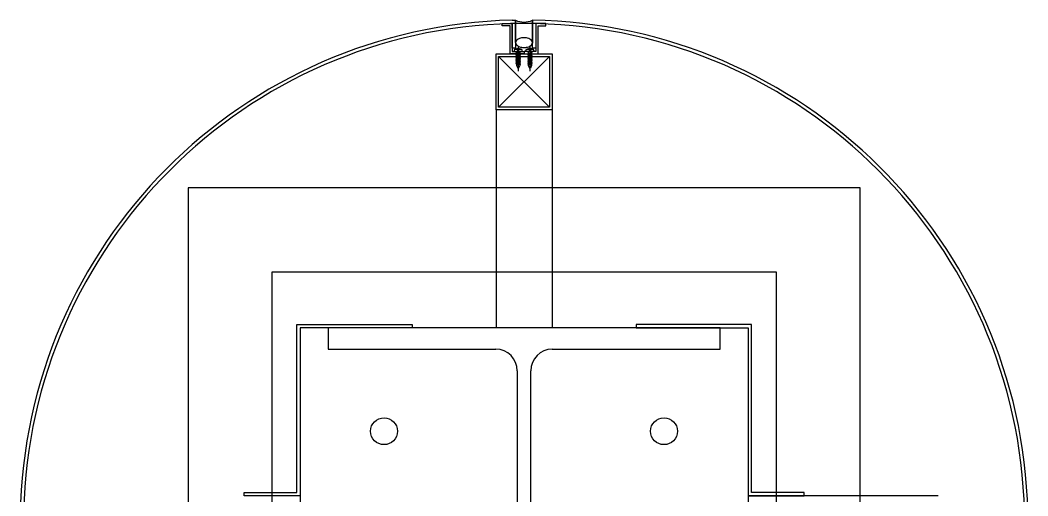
# Model space of a CAD drawing. Header units: millimetres. Extents: x -168200 to 672800, y -7409 to 118800.
# Drawn here: x 105050 to 105950, y 40975 to 41400 of the extents above; entities that cross this region are included whole.
import ezdxf

# ---------------------------------------------------------------- set-up
doc = ezdxf.new("R2010")
doc.units = ezdxf.units.MM
doc.header["$LTSCALE"] = 200
doc.layers.add('1 BA', color=9, linetype='Continuous')

msp = doc.modelspace()

# ---------------------------------------------------------------- linework, layer by layer
at = {"layer": '1 BA'}
for p, q in [((105480.5, 41394.86), (105480.5, 41396.86)), ((105480.5, 41396.86), (105489.5, 41396.86)), ((105487.5, 41394.86), (105480.5, 41394.86)), ((105487.5, 41369.86), (105487.5, 41394.86)), ((105489.5, 41399.88), (105492.5, 41399.86)), ((105489.5, 41374.86), (105489.5, 41396.88)), ((105489.5, 41396.86), (105489.5, 41371.86)), ((105492.5, 41399.86), (105492.5, 41379.4)), ((105492.5, 41399.86), (105492.5, 41374.86)), ((105492.5, 41379.86), (105492.5, 41399.86)), ((105507.5, 41374.86), (105507.5, 41399.94)), ((105507.5, 41399.86), (105507.5, 41379.4)), ((105507.5, 41399.86), (105507.5, 41379.86)), ((105510.5, 41396.86), (105510.5, 41374.86)), ((105519.5, 41396.86), (105510.5, 41396.86)), ((105510.5, 41396.86), (105510.5, 41371.86)), ((105512.5, 41369.86), (105512.5, 41394.86)), ((105512.5, 41394.86), (105519.5, 41394.86)), ((105519.5, 41394.86), (105519.5, 41396.86)), ((105492.5, 41374.86), (105489.5, 41374.86)), ((105492.2, 41374.11), (105492.43, 41373.91)), ((105492.43, 41373.91), (105492.68, 41373.81)), ((105492.68, 41373.81), (105492.95, 41373.79)), ((105492.95, 41373.79), (105493.22, 41373.83)), ((105493.22, 41373.83), (105493.49, 41373.89)), ((105493.49, 41373.89), (105493.73, 41373.96)), ((105493.73, 41373.96), (105493.94, 41374.01)), ((105493.94, 41374.01), (105494.09, 41374.01)), ((105494.09, 41374.01), (105494.19, 41373.95)), ((105494.19, 41373.95), (105494.24, 41373.83)), ((105494.24, 41373.83), (105494.26, 41373.67)), ((105494.26, 41373.67), (105494.26, 41373.48)), ((105494.75, 41376.83), (105494.75, 41354.25)), ((105495.24, 41373.67), (105495.26, 41373.83)), ((105495.24, 41373.48), (105495.24, 41373.67)), ((105495.26, 41373.83), (105495.31, 41373.95)), ((105495.31, 41373.95), (105495.41, 41374.01)), ((105495.41, 41374.01), (105495.56, 41374.01)), ((105495.56, 41374.01), (105495.77, 41373.96)), ((105495.77, 41373.96), (105496.01, 41373.89)), ((105496.01, 41373.89), (105496.28, 41373.83)), ((105496.28, 41373.83), (105496.55, 41373.79)), ((105496.55, 41373.79), (105496.82, 41373.81)), ((105496.82, 41373.81), (105497.07, 41373.91)), ((105497.07, 41373.91), (105497.3, 41374.11)), ((105502.93, 41373.91), (105502.7, 41374.11)), ((105503.18, 41373.81), (105502.93, 41373.91)), ((105503.45, 41373.79), (105503.18, 41373.81)), ((105503.72, 41373.83), (105503.45, 41373.79)), ((105503.99, 41373.89), (105503.72, 41373.83)), ((105504.23, 41373.96), (105503.99, 41373.89)), ((105504.44, 41374.01), (105504.23, 41373.96)), ((105504.59, 41374.01), (105504.44, 41374.01)), ((105504.69, 41373.95), (105504.59, 41374.01)), ((105504.74, 41373.83), (105504.69, 41373.95)), ((105504.76, 41373.67), (105504.74, 41373.83)), ((105504.76, 41373.48), (105504.76, 41373.67)), ((105505.25, 41376.83), (105505.25, 41354.25)), ((105505.76, 41373.83), (105505.74, 41373.67)), ((105505.74, 41373.67), (105505.74, 41373.48)), ((105505.81, 41373.95), (105505.76, 41373.83)), ((105505.91, 41374.01), (105505.81, 41373.95)), ((105506.06, 41374.01), (105505.91, 41374.01)), ((105506.27, 41373.96), (105506.06, 41374.01)), ((105506.51, 41373.89), (105506.27, 41373.96)), ((105506.78, 41373.83), (105506.51, 41373.89)), ((105507.05, 41373.79), (105506.78, 41373.83)), ((105507.32, 41373.81), (105507.05, 41373.79)), ((105507.57, 41373.91), (105507.32, 41373.81)), ((105510.5, 41374.86), (105507.5, 41374.86)), ((105507.8, 41374.11), (105507.57, 41373.91)), ((105475, 41319.86), (105475, 41369.86)), ((105475, 41369.86), (105525, 41369.86)), ((105477.3, 41367.56), (105522.7, 41322.16)), ((105477.3, 41322.16), (105522.7, 41367.56)), ((105477.3, 41322.16), (105477.3, 41367.56)), ((105477.3, 41367.56), (105522.7, 41367.56)), ((105500, 41369.86), (105487.5, 41369.86)), ((105489.5, 41371.86), (105500, 41371.86)), ((105491.25, 41372.85), (105491.25, 41371.86)), ((105491.25, 41371.86), (105498.25, 41371.86)), ((105494.8, 41371.45), (105492.75, 41371.12)), ((105496.74, 41370.54), (105492.75, 41369.88)), ((105496.74, 41369.31), (105492.75, 41368.65)), ((105496.74, 41368.07), (105492.75, 41367.42)), ((105496.74, 41366.84), (105492.75, 41366.19)), ((105496.74, 41365.61), (105492.75, 41364.95)), ((105492.76, 41371.05), (105493.25, 41370.85)), ((105492.76, 41369.82), (105493.25, 41369.62)), ((105492.76, 41368.58), (105493.25, 41368.38)), ((105492.76, 41367.35), (105493.25, 41367.15)), ((105492.76, 41366.12), (105493.25, 41365.92)), ((105492.76, 41364.89), (105493.25, 41364.69)), ((105492.77, 41371.16), (105493.25, 41371.35)), ((105492.77, 41369.92), (105493.25, 41370.12)), ((105492.77, 41368.69), (105493.25, 41368.88)), ((105492.77, 41367.46), (105493.25, 41367.65)), ((105492.77, 41366.22), (105493.25, 41366.42)), ((105492.77, 41364.99), (105493.25, 41365.19)), ((105494.82, 41371.35), (105492.81, 41371.02)), ((105496.73, 41370.43), (105492.81, 41369.79)), ((105496.73, 41369.2), (105492.81, 41368.56)), ((105496.73, 41367.97), (105492.81, 41367.32)), ((105496.73, 41366.73), (105492.81, 41366.09)), ((105496.73, 41365.5), (105492.81, 41364.86)), ((105493.25, 41371.35), (105493.25, 41371.86)), ((105494.8, 41371.45), (105493.25, 41371.35)), ((105494.82, 41371.35), (105493.25, 41370.85)), ((105493.25, 41370.85), (105493.25, 41370.12)), ((105496.25, 41370.74), (105493.25, 41370.12)), ((105496.25, 41370.24), (105493.25, 41369.62)), ((105493.25, 41369.62), (105493.25, 41368.88)), ((105496.25, 41369.51), (105493.25, 41368.88)), ((105496.25, 41369.01), (105493.25, 41368.38)), ((105493.25, 41368.38), (105493.25, 41367.65)), ((105496.25, 41368.27), (105493.25, 41367.65)), ((105496.25, 41367.77), (105493.25, 41367.15)), ((105493.25, 41367.15), (105493.25, 41366.42)), ((105496.25, 41367.04), (105493.25, 41366.42)), ((105496.25, 41366.54), (105493.25, 41365.92)), ((105493.25, 41365.92), (105493.25, 41365.19)), ((105496.25, 41365.81), (105493.25, 41365.19)), ((105496.25, 41365.31), (105493.25, 41364.69)), ((105493.25, 41364.69), (105493.25, 41363.95)), ((105496.25, 41364.57), (105493.25, 41363.95)), ((105494.24, 41373.28), (105494.23, 41373.07)), ((105494.23, 41373.07), (105494.24, 41372.87)), ((105494.26, 41373.48), (105494.24, 41373.28)), ((105494.24, 41372.87), (105494.28, 41372.7)), ((105494.28, 41372.7), (105494.36, 41372.57)), ((105494.36, 41372.57), (105494.47, 41372.47)), ((105494.47, 41372.47), (105494.6, 41372.41)), ((105494.6, 41372.41), (105494.75, 41372.4)), ((105494.75, 41372.4), (105494.9, 41372.41)), ((105494.9, 41372.41), (105495.03, 41372.47)), ((105495.03, 41372.47), (105495.14, 41372.57)), ((105495.14, 41372.57), (105495.22, 41372.7)), ((105495.22, 41372.7), (105495.26, 41372.87)), ((105495.26, 41373.28), (105495.24, 41373.48)), ((105495.27, 41373.07), (105495.26, 41373.28)), ((105495.26, 41372.87), (105495.27, 41373.07)), ((105496.25, 41371.86), (105496.25, 41370.74)), ((105496.74, 41370.54), (105496.25, 41370.74)), ((105496.73, 41370.43), (105496.25, 41370.24)), ((105496.25, 41370.24), (105496.25, 41369.51)), ((105496.74, 41369.31), (105496.25, 41369.51)), ((105496.73, 41369.2), (105496.25, 41369.01)), ((105496.25, 41369.01), (105496.25, 41368.27)), ((105496.74, 41368.07), (105496.25, 41368.27)), ((105496.73, 41367.97), (105496.25, 41367.77)), ((105496.25, 41367.77), (105496.25, 41367.04)), ((105496.74, 41366.84), (105496.25, 41367.04)), ((105496.73, 41366.73), (105496.25, 41366.54)), ((105496.25, 41366.54), (105496.25, 41365.81)), ((105496.74, 41365.61), (105496.25, 41365.81)), ((105496.73, 41365.5), (105496.25, 41365.31)), ((105496.25, 41365.31), (105496.25, 41364.57)), ((105496.74, 41364.37), (105496.25, 41364.57)), ((105498.25, 41371.86), (105498.25, 41372.85)), ((105510.5, 41371.86), (105500, 41371.86)), ((105500, 41371.86), (105500, 41369.86)), ((105500, 41371.86), (105500, 41369.86)), ((105500, 41369.86), (105512.5, 41369.86)), ((105501.75, 41371.86), (105501.75, 41372.85)), ((105508.75, 41371.86), (105501.75, 41371.86)), ((105503.26, 41370.54), (105503.75, 41370.74)), ((105503.26, 41370.54), (105507.25, 41369.88)), ((105503.26, 41369.31), (105503.75, 41369.51)), ((105503.26, 41369.31), (105507.25, 41368.65)), ((105503.26, 41368.07), (105503.75, 41368.27)), ((105503.26, 41368.07), (105507.25, 41367.42)), ((105503.26, 41366.84), (105503.75, 41367.04)), ((105503.26, 41366.84), (105507.25, 41366.19)), ((105503.26, 41365.61), (105503.75, 41365.81)), ((105503.26, 41365.61), (105507.25, 41364.95)), ((105503.26, 41364.37), (105503.75, 41364.57)), ((105503.27, 41370.43), (105503.75, 41370.24)), ((105503.27, 41370.43), (105507.19, 41369.79)), ((105503.27, 41369.2), (105503.75, 41369.01)), ((105503.27, 41369.2), (105507.19, 41368.56)), ((105503.27, 41367.97), (105503.75, 41367.77)), ((105503.27, 41367.97), (105507.19, 41367.32)), ((105503.27, 41366.73), (105507.19, 41366.09)), ((105503.27, 41366.73), (105503.75, 41366.54)), ((105503.27, 41365.5), (105503.75, 41365.31)), ((105503.27, 41365.5), (105507.19, 41364.86)), ((105503.75, 41371.86), (105503.75, 41370.74)), ((105503.75, 41370.74), (105506.75, 41370.12)), ((105503.75, 41370.24), (105506.75, 41369.62)), ((105503.75, 41370.24), (105503.75, 41369.51)), ((105503.75, 41369.51), (105506.75, 41368.88)), ((105503.75, 41369.01), (105506.75, 41368.38)), ((105503.75, 41369.01), (105503.75, 41368.27)), ((105503.75, 41368.27), (105506.75, 41367.65)), ((105503.75, 41367.77), (105506.75, 41367.15)), ((105503.75, 41367.77), (105503.75, 41367.04)), ((105503.75, 41367.04), (105506.75, 41366.42)), ((105503.75, 41366.54), (105506.75, 41365.92)), ((105503.75, 41366.54), (105503.75, 41365.81)), ((105503.75, 41365.81), (105506.75, 41365.19)), ((105503.75, 41365.31), (105506.75, 41364.69)), ((105503.75, 41365.31), (105503.75, 41364.57)), ((105503.75, 41364.57), (105506.75, 41363.95)), ((105504.73, 41373.07), (105504.74, 41373.28)), ((105504.74, 41372.87), (105504.73, 41373.07)), ((105504.74, 41373.28), (105504.76, 41373.48)), ((105504.78, 41372.7), (105504.74, 41372.87)), ((105504.86, 41372.57), (105504.78, 41372.7)), ((105504.97, 41372.47), (105504.86, 41372.57)), ((105505.1, 41372.41), (105504.97, 41372.47)), ((105505.25, 41372.4), (105505.1, 41372.41)), ((105505.18, 41371.35), (105507.19, 41371.02)), ((105505.18, 41371.35), (105506.75, 41370.85)), ((105505.2, 41371.45), (105507.25, 41371.12)), ((105505.2, 41371.45), (105506.75, 41371.35)), ((105505.4, 41372.41), (105505.25, 41372.4)), ((105505.53, 41372.47), (105505.4, 41372.41)), ((105505.64, 41372.57), (105505.53, 41372.47)), ((105505.72, 41372.7), (105505.64, 41372.57)), ((105505.76, 41372.87), (105505.72, 41372.7)), ((105505.74, 41373.48), (105505.76, 41373.28)), ((105505.76, 41373.28), (105505.77, 41373.07)), ((105505.77, 41373.07), (105505.76, 41372.87)), ((105506.75, 41371.35), (105506.75, 41371.86)), ((105507.23, 41371.16), (105506.75, 41371.35)), ((105507.24, 41371.05), (105506.75, 41370.85)), ((105506.75, 41370.85), (105506.75, 41370.12)), ((105507.23, 41369.92), (105506.75, 41370.12)), ((105507.24, 41369.82), (105506.75, 41369.62)), ((105506.75, 41369.62), (105506.75, 41368.88)), ((105507.23, 41368.69), (105506.75, 41368.88)), ((105507.24, 41368.58), (105506.75, 41368.38)), ((105506.75, 41368.38), (105506.75, 41367.65)), ((105507.23, 41367.46), (105506.75, 41367.65)), ((105507.24, 41367.35), (105506.75, 41367.15)), ((105506.75, 41367.15), (105506.75, 41366.42)), ((105507.23, 41366.22), (105506.75, 41366.42)), ((105507.24, 41366.12), (105506.75, 41365.92)), ((105506.75, 41365.92), (105506.75, 41365.19)), ((105507.23, 41364.99), (105506.75, 41365.19)), ((105507.24, 41364.89), (105506.75, 41364.69)), ((105506.75, 41364.69), (105506.75, 41363.95)), ((105508.75, 41372.85), (105508.75, 41371.86)), ((105522.7, 41367.56), (105522.7, 41322.16)), ((105525, 41369.86), (105525, 41319.86)), ((105496.74, 41364.37), (105492.75, 41363.72)), ((105496.74, 41363.14), (105492.75, 41362.49)), ((105496.74, 41361.91), (105492.75, 41361.25)), ((105492.76, 41363.65), (105493.25, 41363.45)), ((105492.76, 41362.42), (105493.25, 41362.22)), ((105492.76, 41361.19), (105493.25, 41360.99)), ((105492.77, 41363.76), (105493.25, 41363.95)), ((105492.77, 41362.53), (105493.25, 41362.72)), ((105492.77, 41361.29), (105493.25, 41361.49)), ((105496.73, 41364.27), (105492.81, 41363.62)), ((105496.73, 41363.04), (105492.81, 41362.39)), ((105496.73, 41361.8), (105492.81, 41361.16)), ((105496.25, 41364.07), (105493.25, 41363.45)), ((105493.25, 41363.45), (105493.25, 41362.72)), ((105496.25, 41363.34), (105493.25, 41362.72)), ((105496.25, 41362.84), (105493.25, 41362.22)), ((105493.25, 41362.22), (105493.25, 41361.49)), ((105496.25, 41362.11), (105493.25, 41361.49)), ((105496.25, 41361.61), (105493.25, 41360.99)), ((105493.25, 41361.06), (105493.25, 41359.36)), ((105496.25, 41360.88), (105493.25, 41360.25)), ((105496.74, 41360.68), (105493.25, 41360.07)), ((105493.25, 41360.07), (105494.79, 41360.07)), ((105493.25, 41359.36), (105494.37, 41357.05)), ((105496.73, 41360.57), (105493.5, 41360.07)), ((105496.25, 41360.38), (105494.79, 41360.07)), ((105496.25, 41359.36), (105495.13, 41357.05)), ((105496.73, 41364.27), (105496.25, 41364.07)), ((105496.25, 41364.07), (105496.25, 41363.34)), ((105496.74, 41363.14), (105496.25, 41363.34)), ((105496.73, 41363.04), (105496.25, 41362.84)), ((105496.25, 41362.84), (105496.25, 41362.11)), ((105496.74, 41361.91), (105496.25, 41362.11)), ((105496.73, 41361.8), (105496.25, 41361.61)), ((105496.25, 41361.61), (105496.25, 41360.88)), ((105496.74, 41360.68), (105496.25, 41360.88)), ((105496.73, 41360.57), (105496.25, 41360.38)), ((105496.25, 41360.38), (105496.25, 41359.36)), ((105503.26, 41364.37), (105507.25, 41363.72)), ((105503.26, 41363.14), (105503.75, 41363.34)), ((105503.26, 41363.14), (105507.25, 41362.49)), ((105503.26, 41361.91), (105503.75, 41362.11)), ((105503.26, 41361.91), (105507.25, 41361.25)), ((105503.26, 41360.68), (105503.75, 41360.88)), ((105503.26, 41360.68), (105506.75, 41360.07)), ((105503.27, 41364.27), (105507.19, 41363.62)), ((105503.27, 41364.27), (105503.75, 41364.07)), ((105503.27, 41363.04), (105503.75, 41362.84)), ((105503.27, 41363.04), (105507.19, 41362.39)), ((105503.27, 41361.8), (105507.19, 41361.16)), ((105503.27, 41361.8), (105503.75, 41361.61)), ((105503.27, 41360.57), (105506.5, 41360.07)), ((105503.27, 41360.57), (105503.75, 41360.38)), ((105503.75, 41364.07), (105506.75, 41363.45)), ((105503.75, 41364.07), (105503.75, 41363.34)), ((105503.75, 41363.34), (105506.75, 41362.72)), ((105503.75, 41362.84), (105506.75, 41362.22)), ((105503.75, 41362.84), (105503.75, 41362.11)), ((105503.75, 41362.11), (105506.75, 41361.49)), ((105503.75, 41361.61), (105503.75, 41360.88)), ((105503.75, 41361.61), (105506.75, 41360.99)), ((105503.75, 41360.88), (105506.75, 41360.25)), ((105503.75, 41360.38), (105505.21, 41360.07)), ((105503.75, 41360.38), (105503.75, 41359.36)), ((105503.75, 41359.36), (105504.87, 41357.05)), ((105506.75, 41360.07), (105505.21, 41360.07)), ((105506.75, 41359.36), (105505.63, 41357.05)), ((105507.23, 41363.76), (105506.75, 41363.95)), ((105507.24, 41363.65), (105506.75, 41363.45)), ((105506.75, 41363.45), (105506.75, 41362.72)), ((105507.23, 41362.53), (105506.75, 41362.72)), ((105507.24, 41362.42), (105506.75, 41362.22)), ((105506.75, 41362.22), (105506.75, 41361.49)), ((105507.23, 41361.29), (105506.75, 41361.49)), ((105507.24, 41361.19), (105506.75, 41360.99)), ((105506.75, 41361.06), (105506.75, 41359.36)), ((105475, 41319.86), (105475, 41125)), ((105525, 41319.86), (105475, 41319.86)), ((105522.7, 41322.16), (105477.3, 41322.16)), ((105525, 41319.86), (105525, 41125)), ((105800, 41250), (105200, 41250)), ((105200, 41250), (105200, 40650)), ((105800, 40650), (105800, 41250)), ((105275, 41175), (105725, 41175)), ((105275, 40725), (105275, 41175)), ((105725, 41175), (105725, 40725)), ((105297, 40978), (105297, 41128)), ((105297, 41128), (105400, 41128)), ((105400, 41125), (105300, 41125)), ((105300, 41125), (105300, 40975)), ((105675, 41125), (105325, 41125)), ((105325, 41125), (105325, 41106)), ((105400, 41128), (105400, 41125)), ((105703, 41128), (105600, 41128)), ((105600, 41128), (105600, 41125)), ((105600, 41125), (105700, 41125)), ((105675, 41106), (105675, 41125)), ((105700, 41125), (105700, 40975)), ((105703, 40978), (105703, 41128)), ((105325, 41106), (105474.75, 41106)), ((105525.25, 41106), (105675, 41106)), ((105494, 41086.75), (105494, 40813.25)), ((105506, 40813.25), (105506, 41086.75)), ((105250, 40975), (105250, 40978)), ((105250, 40978), (105297, 40978)), ((105750, 40978), (105703, 40978)), ((105750, 40975), (105750, 40978)), ((105300, 40975), (105250, 40975)), ((105300, 40975), (105300, 40925)), ((105869.86, 40975), (105700, 40975)), ((105700, 40975), (105700, 40925)), ((105700, 40975), (105750, 40975))]:
    msp.add_line(p, q, dxfattribs=at)
for centre in [(105375, 41032.75), (105625, 41032.75)]:
    msp.add_circle(centre, 12, dxfattribs=at)
for centre, radius, start, end in [((105500, 40950), 450, 91.33703, 179.04503), ((105500, 40950), 447, 91.346, 178.654), ((105500, 40950), 447, 90, 92.50028), ((105500, 41416), 17.8, 245.07803, 294.92197), ((105500, 40950), 447, 87.49972, 90), ((105500, 40950), 450, 1.33703, 89.04503), ((105500, 40950), 447, 1.346, 88.654), ((105497.46, 41378.22), 5.48, 120.27573, 144.6431), ((105498.99, 41375.59), 8.52, 103.59383, 120.27573), ((105500, 41371.43), 12.8, 90, 103.59383), ((105500, 41371.43), 12.8, 76.40617, 90), ((105501.01, 41375.59), 8.52, 59.72427, 76.40617), ((105502.54, 41378.22), 5.48, 35.3569, 59.72427), ((105492.55, 41372.85), 1.3, 105.58862, 179.97665), ((105494.75, 41365.1), 9.36, 74.20502, 105.79498), ((105495.15, 41379.86), 2.65, 144.6431, 180), ((105495.15, 41379.86), 2.65, 180, 215.3569), ((105497.46, 41381.5), 5.48, 215.3569, 239.72427), ((105498.99, 41384.12), 8.52, 239.72427, 256.40617), ((105500, 41388.28), 12.8, 256.40617, 270), ((105496.95, 41372.85), 1.3, 0.02335, 74.41138), ((105500, 41388.28), 12.8, 270, 283.59383), ((105503.05, 41372.85), 1.3, 105.58862, 179.97665), ((105505.25, 41365.1), 9.36, 74.20502, 105.79498), ((105501.01, 41384.12), 8.52, 283.59383, 300.27573), ((105502.54, 41381.5), 5.48, 300.27573, 324.6431), ((105504.85, 41379.86), 2.65, 0, 35.3569), ((105504.85, 41379.86), 2.65, 324.6431, 0), ((105507.45, 41372.85), 1.3, 0.02335, 74.41138), ((105492.84, 41371.1), 0.0925, 139.86612, 209.92465), ((105492.84, 41369.86), 0.0925, 139.86612, 209.92465), ((105492.84, 41368.63), 0.0925, 139.86612, 209.92465), ((105492.84, 41367.4), 0.0925, 139.86612, 209.92465), ((105492.84, 41366.16), 0.0925, 139.86612, 209.92465), ((105492.84, 41364.93), 0.0925, 139.86612, 209.92465), ((105494.78, 41371.4), 0.0602, 310.72712, 69.31493), ((105496.66, 41370.49), 0.0925, 319.86612, 29.92465), ((105496.66, 41369.26), 0.0925, 319.86612, 29.92465), ((105496.66, 41368.03), 0.0925, 319.86612, 29.92465), ((105496.66, 41366.79), 0.0925, 319.86612, 29.92465), ((105496.66, 41365.56), 0.0925, 319.86612, 29.92465), ((105503.34, 41370.49), 0.0925, 150.07535, 220.13388), ((105503.34, 41369.26), 0.0925, 150.07535, 220.13388), ((105503.34, 41368.03), 0.0925, 150.07535, 220.13388), ((105503.34, 41366.79), 0.0925, 150.07535, 220.13388), ((105503.34, 41365.56), 0.0925, 150.07535, 220.13388), ((105505.22, 41371.4), 0.0602, 110.68507, 229.27288), ((105507.16, 41371.1), 0.0925, 330.07535, 40.13388), ((105507.16, 41369.86), 0.0925, 330.07535, 40.13388), ((105507.16, 41368.63), 0.0925, 330.07535, 40.13388), ((105507.16, 41367.4), 0.0925, 330.07535, 40.13388), ((105507.16, 41366.16), 0.0925, 330.07535, 40.13388), ((105507.16, 41364.93), 0.0925, 330.07535, 40.13388), ((105492.84, 41363.7), 0.0925, 139.86612, 209.92465), ((105492.84, 41362.47), 0.0925, 139.86612, 209.92465), ((105492.84, 41361.23), 0.0925, 139.86612, 209.92465), ((105494.75, 41357.32), 0.46, 215.16271, 324.83729), ((105496.66, 41364.33), 0.0925, 319.86612, 29.92465), ((105496.66, 41363.1), 0.0925, 319.86612, 29.92465), ((105496.66, 41361.86), 0.0925, 319.86612, 29.92465), ((105496.66, 41360.63), 0.0925, 319.86612, 29.92465), ((105503.34, 41364.33), 0.0925, 150.07535, 220.13388), ((105503.34, 41363.1), 0.0925, 150.07535, 220.13388), ((105503.34, 41361.86), 0.0925, 150.07535, 220.13388), ((105503.34, 41360.63), 0.0925, 150.07535, 220.13388), ((105505.25, 41357.32), 0.46, 215.16271, 324.83729), ((105507.16, 41363.7), 0.0925, 330.07535, 40.13388), ((105507.16, 41362.47), 0.0925, 330.07535, 40.13388), ((105507.16, 41361.23), 0.0925, 330.07535, 40.13388), ((105474.75, 41086.75), 19.25, 0, 90), ((105525.25, 41086.75), 19.25, 90, 180)]:
    msp.add_arc(centre, radius, start, end, dxfattribs=at)

doc.saveas('drawing.dxf')
